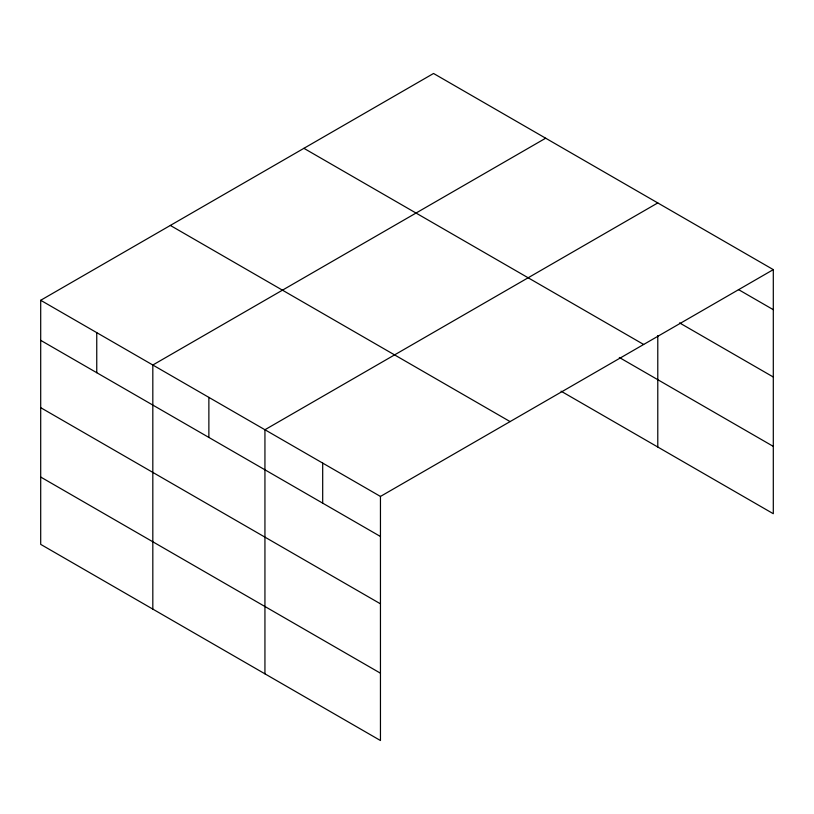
<?xml version="1.0" encoding="UTF-8"?>
<svg xmlns="http://www.w3.org/2000/svg" width="814" height="814" viewBox="0 0 814 814"><rect width="100%" height="100%" fill="white"/><g stroke="black" fill="none" stroke-linecap="round" stroke-linejoin="round"><path stroke-width="1.22" d="M773.3 269.627L433.547 73.474L40.7 300.285L40.7 544.373L380.453 740.526L380.453 496.438L773.3 269.627L773.3 513.715L561.06 391.178M545.665 138.207L152.818 365.018L152.818 609.106M657.783 202.93L264.937 429.741L264.937 673.829M738.43 289.55L773.3 309.686M679.578 322.904L773.3 377.014M303.907 148.321L643.66 344.475M619.312 357.478L773.3 446.387M170.34 225.437L510.093 421.591M40.7 300.285L380.453 496.438M40.7 340.344L380.453 536.497M40.7 407.672L380.453 603.825M40.7 477.045L380.453 673.198M657.783 335.551L657.783 447.018M322.69 463.095L322.69 503.154M208.872 397.385L208.872 437.444M96.754 332.651L96.754 372.71"/></g></svg>
